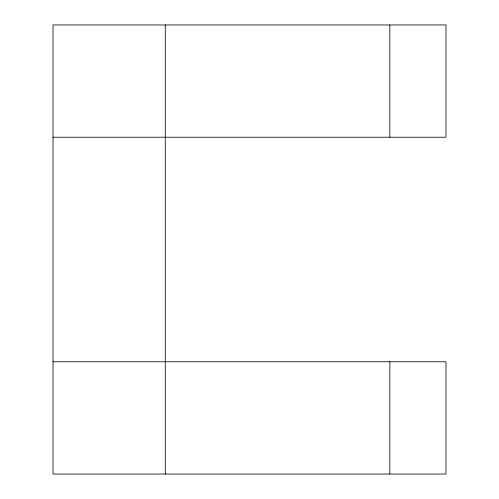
<?xml version="1.0" encoding="UTF-8"?>
<svg xmlns="http://www.w3.org/2000/svg" width="499" height="499" viewBox="0 0 499 499"><rect width="100%" height="100%" fill="white"/><g stroke="black" fill="none" stroke-linecap="round" stroke-linejoin="round"><path stroke-width="0.75" d="M53.019 137.225L445.981 137.225L445.981 24.95L53.019 24.95L53.019 474.05L445.981 474.05L445.981 361.775L53.019 361.775M389.844 24.95L389.844 137.225M389.844 361.775L389.844 474.05M165.294 24.95L165.294 474.05"/></g></svg>
